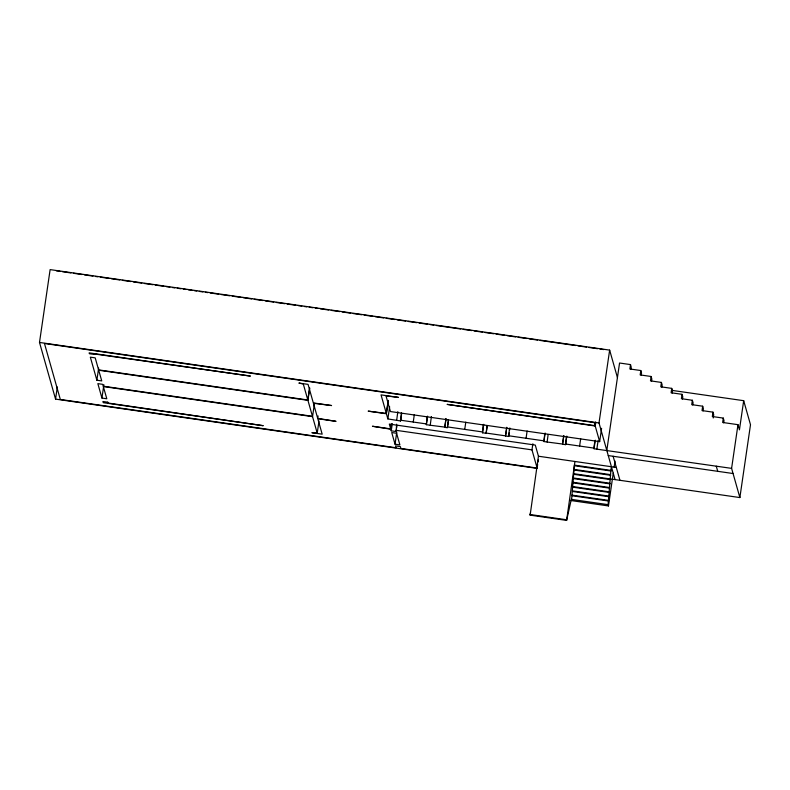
<?xml version="1.0" encoding="UTF-8"?>
<svg xmlns="http://www.w3.org/2000/svg" width="790" height="790" viewBox="0 0 790 790"><rect width="100%" height="100%" fill="white"/><g stroke="black" fill="none" stroke-linecap="round" stroke-linejoin="round"><path stroke-width="1.19" d="M537.22 468.401L55.557 399.108L39.5 342.445L50.126 269.607L609.643 350.108L617.434 377.59M55.557 399.108L57.334 386.972M96.874 380.207L90.337 357.159L95.205 357.86L98.612 369.888L307.824 399.987L303.301 384.019L298.877 383.051L308.07 384.375L313.324 402.92L331.573 405.547L313.423 403.265L317.708 418.374L336.046 421.347L317.807 418.72L322.182 434.174L311.892 432.693L317.225 433.127L312.544 416.646L103.332 386.547L106.798 398.762L101.93 398.061L97.851 383.644L102.71 384.345L103.243 386.201L312.455 416.3L307.922 400.332L98.71 370.234L101.742 380.908L96.874 380.207L98.641 368.071M101.93 398.061L103.885 384.71M307.824 399.987L309.601 387.851M307.922 400.332L309.7 388.196M312.544 416.646L314.321 404.51M317.708 418.374L318.064 415.945M317.225 433.127L318.992 420.991M401.646 413.664L400.579 420.981L387.86 418.917L386.399 413.763L368.16 411.136L386.31 413.427L388.078 401.281M386.399 413.763L388.354 400.412M387.86 418.917L389.638 406.781M396.629 424.191L396.106 431.538L391.238 430.836L390.783 429.217L372.436 426.254L390.685 428.871L391.396 424.023M390.783 429.217L391.494 424.368M391.238 430.836L392.304 423.559M396.659 420.408L397.824 411.679M396.639 427.894L396.995 425.464M395.03 444.187L391.731 432.555L396.59 433.256L399.888 444.889L395.03 444.187L396.797 432.051M400.579 420.981L401.419 412.874M413.249 422.038L414.306 414.711M431.399 416.508L430.224 425.247L426.363 424.684L427.202 416.567M426.363 424.684L427.607 416.152M448.286 419.628L447.466 427.736L444.78 427.351L445.945 418.601M444.78 427.351L446.014 418.858M447.821 425.326L448.345 421.692M464.737 429.404L465.794 422.127M487.193 426.017L486.127 433.305L482.502 432.782L483.312 424.645M482.502 432.782L483.737 424.319M486.127 433.305L487.124 425.761M509.165 432.831L508.632 436.475L505.531 436.031L506.716 427.311M505.531 436.031L506.775 427.499M508.632 436.475L509.491 428.457M509.52 430.402L509.876 427.973M526.061 438.272L527.127 430.994M386.31 413.427L381.047 394.882L398.456 397.38L386.014 395.918L390.438 411.55L599.649 441.65L595.226 426.017L447.11 404.381L595.127 425.682L594.248 422.591L44.467 343.482L60.326 399.464L396.037 447.762L395.514 445.906L400.382 446.607L400.905 448.463L537.131 468.065L531.976 449.865L532.865 443.792M570.765 500.514L608.468 505.946L608.102 504.652L571.614 499.408L571.437 498.757L566.618 520.393L530.13 515.139L538.444 456.225L535.284 445.066L389.322 424.072L390.685 428.871M530.13 515.139L530.485 512.71M537.309 466.851L537.664 464.421M538.02 461.992L538.375 459.563M548.142 434.51L547.124 442.015L543.905 441.551L544.764 433.532M543.905 441.551L545.149 433.048M566.805 436.12L565.561 444.651L562.549 444.217L563.744 435.576M562.549 444.217L563.793 435.754M565.561 444.651L566.45 436.682M566.618 520.393L574.942 461.478M571.614 499.408L574.409 465.122L610.897 470.376L608.102 504.652M579.613 446.044L580.68 438.736M595.127 425.682L595.66 422.038M595.226 426.017L595.759 422.383M598.089 440.682L596.855 449.154L594.031 448.74L593.843 448.088L594.91 440.781M594.031 448.74L595.275 440.218M615.074 479.609L599.018 422.946L609.643 350.108M599.649 441.65L601.605 428.299M606.809 450.419L619.558 363.015L630.499 364.595L631.22 367.143L630.904 369.325M610.897 470.376L611.43 466.732M608.468 505.946L613.257 473.171M614.136 467.097L615.025 461.034M630.499 364.595L629.867 368.969L640.808 370.54L641.529 373.087L641.213 375.27M640.808 370.54L640.177 374.914L651.118 376.484L651.839 379.032L651.523 381.215M651.118 376.484L650.486 380.859L661.428 382.429L662.158 384.977L661.832 387.169M661.428 382.429L660.795 386.804L671.737 388.374L672.468 390.922L672.142 393.114M671.737 388.374L671.105 392.749L682.047 394.319L682.777 396.866L682.451 399.059M682.047 394.319L681.414 398.693L692.356 400.263L693.087 402.811L692.761 405.003M692.356 400.263L691.724 404.638L702.665 406.208L703.396 408.756L703.07 410.948M702.665 406.208L702.034 410.583L712.975 412.153L713.706 414.701L713.222 417.979M712.975 412.153L712.343 416.528L723.285 418.098L724.015 420.645L723.689 422.838M723.285 418.098L722.653 422.472L737.979 424.674L739.44 429.829L743.686 400.688L672.201 390.408M611.43 479.086L739.875 497.562L731.599 468.371L737.979 424.674M739.875 497.562L750.5 424.734L743.686 400.688M56.307 270.832L59.971 271.355M62.42 271.711L70.972 272.945M73.411 273.291L81.963 274.525M84.412 274.871L92.963 276.105M95.402 276.46L97.851 276.806M100.291 277.162L108.842 278.386M111.291 278.742L119.843 279.976M122.282 280.322L130.834 281.556M133.283 281.902L141.835 283.136M144.274 283.491L152.826 284.716M155.275 285.072L163.826 286.296M166.265 286.651L169.929 287.175M172.378 287.53L174.817 287.886M177.266 288.231L180.93 288.765M183.369 289.11L185.818 289.466M188.257 289.812L191.921 290.345M194.37 290.69L196.809 291.046M199.258 291.401L202.921 291.925M205.361 292.28L207.81 292.626M210.249 292.981L218.8 294.206M221.249 294.561L229.801 295.796M232.24 296.141L240.792 297.376M243.241 297.721L251.793 298.956M254.232 299.311L262.784 300.536M265.233 300.891L273.784 302.116M276.224 302.471L284.775 303.706M287.224 304.051L295.776 305.286M298.215 305.631L301.879 306.165M304.328 306.51L306.767 306.866M309.216 307.221L312.88 307.745M315.319 308.1L317.768 308.446M320.207 308.801L328.759 310.026M331.207 310.381L339.759 311.615M342.198 311.961L350.75 313.196M353.199 313.541L361.751 314.776M364.19 315.131L372.742 316.356M375.191 316.711L383.743 317.935M386.182 318.291L394.733 319.525M397.182 319.871L405.734 321.105M408.173 321.451L416.725 322.685M419.174 323.041L427.726 324.265M430.165 324.621L433.829 325.144M436.278 325.5L460.708 329.015M463.147 329.361L471.709 330.595M474.148 330.951L482.7 332.175M485.139 332.531L493.701 333.755M496.14 334.111L504.692 335.345M507.131 335.691L515.692 336.925M518.131 337.281L526.683 338.505M529.122 338.861L537.674 340.085M540.123 340.441L575.555 345.536M577.994 345.892L586.545 347.116M588.994 347.472L597.546 348.706M599.985 349.052L603.649 349.585M39.5 342.445L599.018 422.946M400.352 420.191L426.136 423.884M447.219 426.876L482.246 431.903M508.424 435.734L543.698 440.81M565.383 444L593.843 448.088M444.701 427.094L430.224 425.247M486.057 433.048L505.472 435.843M562.51 444.039L547.124 442.015M731.599 468.371L596.855 449.154M608.261 455.573L733.061 473.526M395.75 430.264L531.976 449.865M538.444 456.225L616.289 467.433M574.587 465.764L611.075 471.018M574.054 469.408L610.552 474.652M574.241 470.05L610.729 475.304M573.708 473.694L610.196 478.938M573.895 474.336L610.384 479.589M573.362 477.98L609.85 483.223M573.54 478.622L610.038 483.875M573.007 482.265L609.505 487.509M573.194 482.907L609.683 488.161M572.661 486.551L609.149 491.795M572.849 487.193L609.337 492.447M572.315 490.837L608.804 496.081M572.493 491.479L608.991 496.732M571.97 495.123L608.458 500.366M572.148 495.765L608.636 501.018M529.952 514.497L566.44 519.741M716.273 466.169L717.735 471.314M613.129 456.265L619.943 480.31M250.223 376.05L89.132 352.873L89.369 353.723L94.237 354.424L94.089 353.92L250.223 376.05M107.776 402.189L102.907 401.498L103.243 402.673L263.238 425.692L108.013 403.028L107.776 402.189"/></g></svg>
